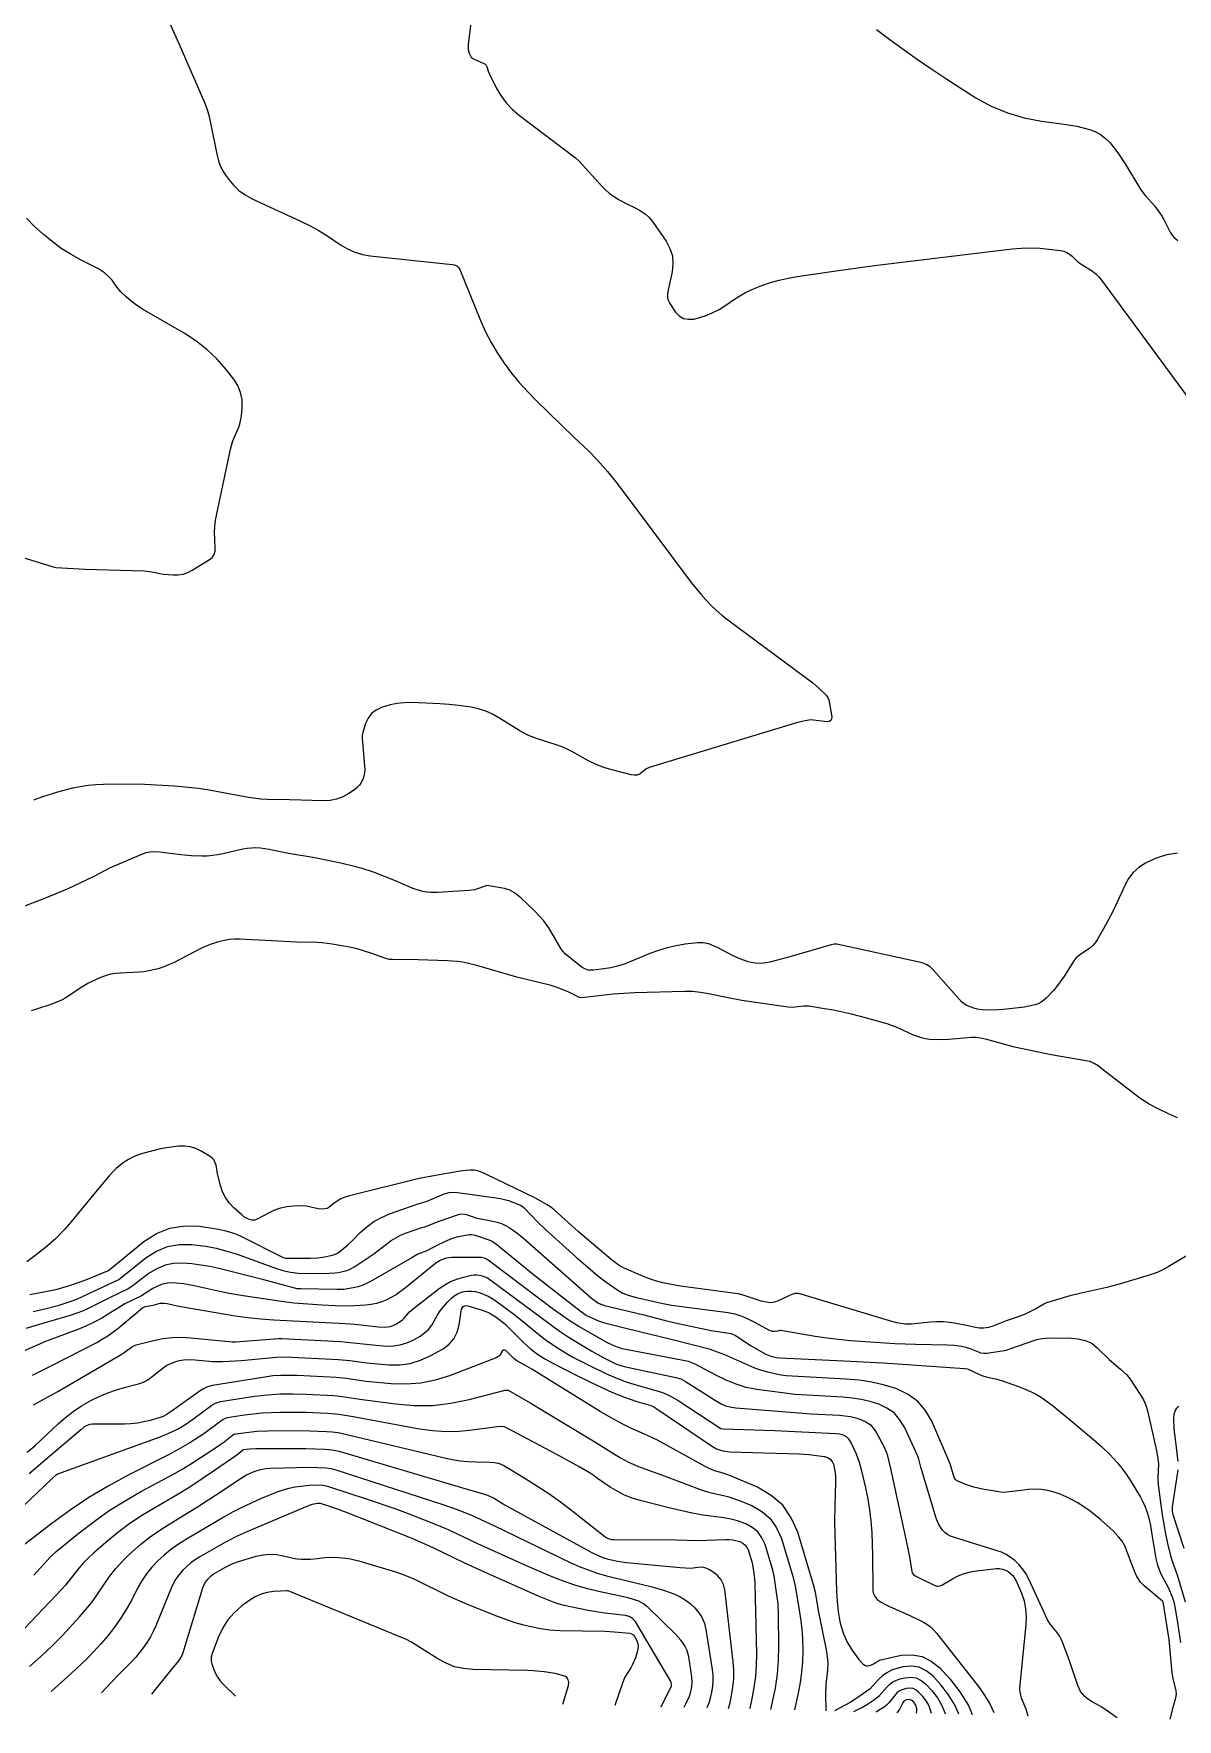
# Model space of a CAD drawing. Header units: centimetres. Extents: x 0 to 1311401, y -389375 to 85618.
# Drawn here: x 698525 to 707056, y -281928 to -269352 of the extents above; entities that cross this region are included whole.
import ezdxf

# ---------------------------------------------------------------- set-up
doc = ezdxf.new("R2010")
doc.units = ezdxf.units.CM
doc.header["$LTSCALE"] = 4
doc.layers.add('CURVAS-INTERMEDIARIAS', color=39, linetype='Continuous')
doc.layers.add('CURVAS-MESTRA', color=34, linetype='Continuous')

msp = doc.modelspace()

# ---------------------------------------------------------------- linework, layer by layer
at = {"layer": 'CURVAS-INTERMEDIARIAS'}
for points, elevation in [([(699503.22, -269192.791), (699606.215, -269424.669), (699798.508, -269864.854), (699818.424, -269915.994), (699832.826, -269968.944), (699843.81, -270019.823), (699892.731, -270261.436), (699902.963, -270300.582), (699916.412, -270338.336), (699934.684, -270374.011), (699956.171, -270408.303), (699977.304, -270437.544), (700014.824, -270481.77), (700056.091, -270521.459), (700102.955, -270554.327), (700153.564, -270582.668), (700515.15, -270749.646), (700582.383, -270782.587), (700648.018, -270818.577), (700711.978, -270857.491), (700813.294, -270926.706), (700865.204, -270957.496), (700919.231, -270982.586), (700976.471, -270999.118), (701035.838, -271009.951), (701647.399, -271073.182), (701664.82, -271077.028), (701680.922, -271084.725), (701687.951, -271090.128), (701694.152, -271096.229), (701703.217, -271111.241), (701858.779, -271491.839), (701896.216, -271575.039), (701937.342, -271656.205), (701984.007, -271734.329), (702034.363, -271810.409), (702089.385, -271883.337), (702146.908, -271954.143), (702208.146, -272021.733), (702271.874, -272087.199), (702554.624, -272362.37), (702662.535, -272464.192), (702728.511, -272531.866), (702806.259, -272617.343), (702878.299, -272707.665), (703143.207, -273062.202), (703430.273, -273446.413), (703501.115, -273532.57), (703537.96, -273574.473), (703576.532, -273614.647), (703616.58, -273653.199), (703658.83, -273689.319), (703702.557, -273723.807), (704336.747, -274195.097), (704384.539, -274236.224), (704437.692, -274288.162), (704449.496, -274304.034), (704456.118, -274322.669), (704479.718, -274449.013), (704477.393, -274464.455), (704471.345, -274476.351), (704459.726, -274482.901), (704444.396, -274485.897), (704323.282, -274470.43), (704279.824, -274477.393), (704215.299, -274492.353), (703115.717, -274826.195), (703090.688, -274837.859), (703049.318, -274874.234), (703027.749, -274882.747), (703004.231, -274885.021), (702980.833, -274881.713), (702837.021, -274843.669), (702777.712, -274825.61), (702719.895, -274803.256), (702663.226, -274777.931), (702538.983, -274708.12), (702503.798, -274689.662), (702467.748, -274673.203), (702430.458, -274659.779), (702275.345, -274610.1), (702211.08, -274584.802), (702150.123, -274552.341), (701995.307, -274454.91), (701946.713, -274427.895), (701896.471, -274405.247), (701843.765, -274389.138), (701789.421, -274377.398), (701692.609, -274364.078), (701623.037, -274356.478), (701553.247, -274351.27), (701342.459, -274342.824), (701288.803, -274343.931), (701235.721, -274348.894), (701183.509, -274359.632), (701118.553, -274378.79), (701079.084, -274399.057), (701045.282, -274424.911), (701019.96, -274459.122), (701000.309, -274498.901), (700978.791, -274564.979), (700973.984, -274588.699), (700974.705, -274612.893), (700980.372, -274661.939), (700993.671, -274816.947), (700994.101, -274842.333), (700992.271, -274867.383), (700987.071, -274891.973), (700979.602, -274916.225), (700968.449, -274938.692), (700954.903, -274959.247), (700937.79, -274976.944), (700918.305, -274992.723), (700874.921, -275021.561), (700830.433, -275045.411), (700784.271, -275063.338), (700735.584, -275072.386), (700685.202, -275075.516), (700431.856, -275067.683), (700267.265, -275065.59), (700220.202, -275062.715), (700126.617, -275050.528), (699991.948, -275026.851), (699832.84, -274995.184), (699752.819, -274982.594), (699575.783, -274965.625), (699350.855, -274953.737), (699210.312, -274949.954), (699046.118, -274952.354), (698987.839, -274955.83), (698929.836, -274961.485), (698872.239, -274970.428), (698814.92, -274981.54), (698701.646, -275010.381), (698590.241, -275045.781), (698522.092, -275069.66)], 77638.323), ([(701799.059, -269175.872), (701766.469, -269429.805), (701765.416, -269447.083), (701765.868, -269464.224), (701768.601, -269481.147), (701772.838, -269497.933), (701780.031, -269512.984), (701789.259, -269526.181), (701801.557, -269536.581), (701815.893, -269545.117), (701882.488, -269573.714), (701892.05, -269579.727), (701899.915, -269587.078), (701905.241, -269596.433), (701914.668, -269630.444), (701923.822, -269652.658), (701975.042, -269754.955), (702009.845, -269813.781), (702049.465, -269868.591), (702096.296, -269917.385), (702147.944, -269962.163), (702567.347, -270277.808), (702590.396, -270299.801), (702762.708, -270488.8), (702791.209, -270517.11), (702821.325, -270543.368), (702853.864, -270566.547), (702888.04, -270587.666), (702945.029, -270618.837), (703016.856, -270652.799), (703044.371, -270668.664), (703088.871, -270698.805), (703110.289, -270717.011), (703129.327, -270737.675), (703146.792, -270759.995), (703243.65, -270900.7), (703271.29, -270954.464), (703289.37, -271010.059), (703293.098, -271068.395), (703287.266, -271128.563), (703259.639, -271252.185), (703253.449, -271290.203), (703252.563, -271312.56), (703256.397, -271334.602), (703269.635, -271365.597), (703312.734, -271428.945), (703341.03, -271456.61), (703372.543, -271475.849), (703408.873, -271482.458), (703448.401, -271480.637), (703477.4, -271473.598), (703533.268, -271456.562), (703587.281, -271435.475), (703638.51, -271408.329), (703687.883, -271377.131), (703719.546, -271354.459), (703776.077, -271317.428), (703834.333, -271283.685), (703895.182, -271254.88), (703957.756, -271229.364), (704022.14, -271208.307), (704087.181, -271189.844), (704153.206, -271175.272), (704219.877, -271163.292), (704511.851, -271120.349), (704796.545, -271081.979), (705823.655, -270957.63), (705892.248, -270951.925), (705960.836, -270949.593), (706029.413, -270952.316), (706097.977, -270958.402), (706184.697, -270969.352), (706208.75, -270974.879), (706231.403, -270983.269), (706251.975, -270995.956), (706271.136, -271011.505), (706307.581, -271046.848), (706331.994, -271066.448), (706396.163, -271105.603), (706422.839, -271123.381), (706447.778, -271143.099), (706470.099, -271165.738), (706490.672, -271190.325), (707442.543, -272482.631)], 77538.659), ([(704811.547, -269319.754), (704922.696, -269401.965), (705108.906, -269536.126), (705218.013, -269612.324), (705328.134, -269686.986), (705552.446, -269830.181), (705668.726, -269891.792), (705788.686, -269943.036), (705914.152, -269978.726), (706043.29, -270004.036), (706212.731, -270026.18), (706307.095, -270042.22), (706399.94, -270065.49), (706443.63, -270082.569), (706484.409, -270104.158), (706520.797, -270132.507), (706554.273, -270165.375), (706613.726, -270241.26), (706666.452, -270321.518), (706783.834, -270515.776), (706816.283, -270558.539), (706887.684, -270639.367), (706926.845, -270690.353), (706943.575, -270715.608), (706958.523, -270741.953), (707006.221, -270838.572), (707017.098, -270854.638), (707030.058, -270869.082), (707044.406, -270882.435), (707060.425, -270893.816)], 77438.995), ([(707057.539, -275464.612), (706977.627, -275479.254), (706929.024, -275492.453), (706881.955, -275510.353), (706819.141, -275540.082), (706770.237, -275572.309), (706727.09, -275609.907), (706692.552, -275655.551), (706663.774, -275706.556), (706607.747, -275832.604), (706575.391, -275899.853), (706504.688, -276031.34), (706458.056, -276112.503), (706442.593, -276135.207), (706425.162, -276155.997), (706404.795, -276173.914), (706382.471, -276189.919), (706325.278, -276226.362), (706298.117, -276249.571), (706283.767, -276268.498), (706214.089, -276379.945), (706163.394, -276452.705), (706135.254, -276486.923), (706081.1, -276546.092), (706061.66, -276563.44), (706040.758, -276578.329), (706017.663, -276589.509), (705993.107, -276598.23), (705915.144, -276614.276), (705758.766, -276632.471), (705721.909, -276635.191), (705647.991, -276637.024), (705604.023, -276635.228), (705574.884, -276631.498), (705546.294, -276624.748), (705518.066, -276615.977), (705483.076, -276601.295), (705465.439, -276590.771), (705449.692, -276577.585), (705234.821, -276335.697), (705212.786, -276315.127), (705187.4, -276298.874), (705159.617, -276286.709), (705130.484, -276278.288), (704516.903, -276145.766), (704495.173, -276145.604), (704473.843, -276149.529), (704166.274, -276238.331), (704016.068, -276278.422), (703970.009, -276286.628), (703923.237, -276287.83), (703876.796, -276282.03), (703854.127, -276276.414), (703792.535, -276254.528), (703738.488, -276230.205), (703621.208, -276167.75), (703601.495, -276158.535), (703560.862, -276142.902), (703518.977, -276133.889), (703476.133, -276134.347), (703383.686, -276145.681), (703316.533, -276156.761), (703250.342, -276171.464), (703185.582, -276191.591), (703121.795, -276215.333), (702978.977, -276275.345), (702930.162, -276293.592), (702880.624, -276309.162), (702829.992, -276320.729), (702778.64, -276329.609), (702701.642, -276339.772), (702675.214, -276340.03), (702662.282, -276337.611), (702637.129, -276328.658), (702613.8, -276315.643), (702518.897, -276242.382), (702489.416, -276216.363), (702471.652, -276197.089), (702456.203, -276176.034), (702367.673, -276023.327), (702348.55, -275995.44), (702327.434, -275969.02), (702305, -275943.583), (702257.468, -275894.852), (702160.568, -275802.554), (702112.236, -275762.706), (702076.91, -275741.992), (702037.732, -275730.064), (701920.242, -275708.911), (701905.783, -275708.125), (701891.582, -275710.935), (701826.768, -275734.477), (701809.495, -275739.162), (701774.004, -275744.252), (701538.097, -275759.869), (701483.767, -275759.736), (701456.821, -275756.705), (701426.493, -275751.458), (701377.417, -275738.026), (701353.651, -275729.025), (701236.783, -275677.451), (701142.861, -275638.881), (701059.767, -275607.368), (700975.083, -275580.407), (700889.207, -275557.32), (700802.535, -275537.44), (700622.835, -275500.166), (700424.237, -275468.026), (700281.224, -275437.396), (700215.656, -275428.589), (700182.772, -275426.975), (700150.027, -275427.464), (700117.479, -275431.112), (700085.068, -275436.872), (699934.665, -275471.22), (699896.175, -275478.614), (699857.48, -275484.207), (699818.504, -275487.103), (699779.321, -275488.207), (699700.801, -275485.431), (699622.572, -275478.168), (699461.931, -275458.592), (699428.169, -275456.462), (699394.393, -275458.25), (699377.685, -275460.86), (699361.22, -275464.407), (699329.286, -275475.262), (699160.405, -275546.717), (699095.095, -275576.299), (698968.193, -275643.143), (698773.895, -275734.785), (698604.443, -275805.274), (698424.504, -275873.551)], 77538.659), ([(707056.502, -277439.646), (706991.392, -277411.617), (706917.491, -277376.32), (706845.754, -277337.368), (706777.264, -277292.965), (706710.948, -277244.91), (706506.472, -277084.197), (706464.749, -277053.018), (706435.793, -277034.251), (706420.491, -277026.834), (706404.355, -277021.461), (706114.441, -276969.405), (705961.839, -276939.386), (705841.696, -276912.513), (705636.326, -276856.623), (705587.459, -276846.016), (705554.293, -276842.364), (705521.023, -276842.016), (705352.69, -276855.793), (705268.353, -276859.493), (705206.825, -276856.409), (705176.578, -276850.945), (705146.586, -276843.5), (705087.986, -276823.139), (704971.199, -276769.097), (704932.143, -276753.218), (704892.356, -276739.261), (704692.822, -276683.932), (704626.298, -276666.963), (704559.468, -276651.437), (704492.172, -276638.045), (704424.571, -276626.086), (704308.174, -276608.288), (704269.543, -276607.832), (704181.801, -276617.399), (704152.179, -276615.85), (703806.381, -276564.834), (703706.591, -276546.454), (703557.634, -276514.918), (703499.125, -276505.095), (703440.259, -276498.854), (703381.072, -276497.693), (703005.637, -276507.546), (702927.038, -276512.001), (702848.601, -276518.707), (702610.454, -276545.13), (702597.547, -276542.36), (702516.251, -276503.417), (702473.58, -276484.722), (702430.221, -276467.997), (702385.837, -276454.236), (702129.115, -276391.587), (701831.386, -276304.307), (701759.338, -276286.794), (701722.984, -276279.766), (701686.465, -276274.075), (701612.75, -276268), (701392.359, -276260.791), (701201.44, -276259.674), (701179.706, -276258.274), (701151.328, -276252.182), (701048.371, -276215.338), (700993.1, -276197.093), (700937.307, -276180.849), (700880.72, -276167.59), (700823.613, -276156.323), (700750.126, -276143.855), (700675.75, -276134.669), (700638.346, -276132.777), (700488.163, -276130.488), (700204.504, -276114.147), (700060.08, -276108.33), (700022.67, -276108.617), (699985.476, -276111.021), (699948.639, -276116.602), (699902.828, -276126.647), (699840.435, -276146.359), (699780.647, -276172.928), (699566.664, -276283.403), (699531.335, -276299.256), (699495.219, -276313.221), (699453.096, -276327.666), (699418.541, -276337.186), (699383.674, -276344.935), (699348.31, -276349.998), (699312.627, -276353.279), (699169.812, -276360.154), (699134.744, -276363.508), (699100.202, -276369.23), (699066.437, -276378.53), (699006.694, -276401.124), (698928.508, -276438.463), (698891.24, -276460.474), (698760.038, -276548.243), (698735.935, -276561.264), (698710.744, -276572.047), (698644.639, -276596.82), (698551.842, -276627.995), (698504.666, -276640.99)], 77438.995), ([(707129.184, -278468.888), (706988.458, -278552.415), (706947.169, -278574.252), (706904.722, -278593.574), (706860.874, -278609.454), (706755.974, -278642.832), (706605.571, -278686.789), (706529.6, -278705.878), (706352.442, -278745.329), (706253.502, -278769.267), (706155.842, -278798.013), (706081.008, -278822.035), (706059.578, -278830.675), (705999.778, -278866.312), (705920.603, -278905.383), (705868.482, -278925.118), (705779.387, -278955.729), (705679.139, -278994.101), (705646.724, -279004.33), (705613.217, -279010.04), (705579.402, -279010.393), (705562.677, -279008.155), (705484.235, -278989.978), (705407.354, -278975.038), (705359.185, -278967.946), (705310.887, -278963.637), (705262.398, -278963.488), (705213.782, -278966.114), (705073.566, -278979.276), (705049.446, -278980.477), (705025.391, -278979.682), (704963.4, -278970.544), (704927.208, -278961.275), (704239.426, -278754.633), (704227.677, -278752.23), (704215.942, -278751.239), (704204.214, -278752.346), (704180.874, -278758.758), (704158.1, -278767.707), (704072.495, -278808.399), (704055.836, -278814.636), (704038.862, -278818.849), (704021.42, -278820.056), (704003.652, -278819.237), (703950.484, -278808.1), (703823.638, -278766.216), (703782.358, -278754.527), (703761.349, -278750.242), (703348.655, -278696.782), (703283.56, -278684.921), (703218.962, -278670.639), (703164.273, -278655.886), (703110.417, -278638.429), (703057.653, -278617.91), (702928.633, -278562.885), (702899.183, -278546.794), (702871.27, -278527.977), (702831.542, -278496.751), (702587.104, -278287.529), (702408.071, -278128.17), (702382.889, -278108.013), (702356.191, -278089.916), (702304.172, -278059.005), (702262.972, -278037.663), (701897.996, -277860.4), (701870.505, -277848.299), (701842.196, -277838.266), (701813.134, -277831.763), (701777.436, -277830.349), (701723.668, -277834.861), (701549.431, -277864.695), (701399.413, -277894.159), (700881.356, -278021.344), (700834.026, -278037.423), (700811.734, -278048.589), (700756.485, -278084.002), (700727.319, -278110.105), (700719.472, -278115.061), (700710.694, -278118.081), (700683.368, -278121), (700646.095, -278119.721), (700560.735, -278098.503), (700516.818, -278096.32), (700462.304, -278098.778), (700413.72, -278104.359), (700366.343, -278114.216), (700320.763, -278130.477), (700276.387, -278151.023), (700191.294, -278197.83), (700172.034, -278204.377), (700151.702, -278203.946), (700131.344, -278198.28), (700112.067, -278189.612), (700093.376, -278178.042), (700076.47, -278164.602), (700016.882, -278111.344), (699983.111, -278075.025), (699954.409, -278035.681), (699933.32, -277991.773), (699917.301, -277944.829), (699896.582, -277857.652), (699885.034, -277794.628), (699879.386, -277775.16), (699870.854, -277757.591), (699858.003, -277742.883), (699842.288, -277730.078), (699774.308, -277688.618), (699734.313, -277669.535), (699693.086, -277656.134), (699650.011, -277651.259), (699605.702, -277652.075), (699515.138, -277663.584), (699470.077, -277671.822), (699335.581, -277707.132), (699299.507, -277719.006), (699264.524, -277733.2), (699231.165, -277750.897), (699198.896, -277770.923), (699168.491, -277793.857), (699139.442, -277818.289), (699112.424, -277844.95), (699086.754, -277873.087), (698985.113, -277994.785), (698789.693, -278234.241), (698756.616, -278271.591), (698686.661, -278342.78), (698612.25, -278409.286), (698533.68, -278470.817), (698473.066, -278515.192)], 77339.331), ([(698520.42, -278886.283), (698618.603, -278863.867), (698715.69, -278837.124), (698811.683, -278806.753), (698851.016, -278790.13), (699159.058, -278647.02), (699364.729, -278483.868), (699441.928, -278436.07), (699522.998, -278401.443), (699609.904, -278386.583), (699700.679, -278384.903), (699807.627, -278398.707), (699886.658, -278413.587), (699964.386, -278434.206), (700041.253, -278458.66), (700328.958, -278562.848), (700383.926, -278579.771), (700439.766, -278592.628), (700497.356, -278599.636), (700584.582, -278602.632), (700728.652, -278599.769), (700769.875, -278597.552), (700797.161, -278594.412), (700840.245, -278585.191), (700861.233, -278578.943), (700881.617, -278571.306), (700919.931, -278550.43), (701062.469, -278454.954), (701095.49, -278431.185), (701191.879, -278356.749), (701225.702, -278335.115), (701261.638, -278317.185), (701298.979, -278301.744), (701412.832, -278261.649), (701450.801, -278250.216), (701541.712, -278214.933), (701694.425, -278162.089), (701712.86, -278157.923), (701741.256, -278159.256), (701759.823, -278163.699), (701823.865, -278186.148), (701949.549, -278210.619), (701981.93, -278218.799), (702013.385, -278229.301), (702043.457, -278243.287), (702072.612, -278259.598), (702127.912, -278297.885), (702180.092, -278340.329), (702686.48, -278785.166), (702723.457, -278814.222), (702742.591, -278824.982), (702762.859, -278833.499), (702783.915, -278839.78), (703065.302, -278907.44), (703228.537, -278950.126), (703311.178, -278969.879), (703579.218, -279026.561), (703727.237, -279050.281), (703759.764, -279065.512), (703876.594, -279141.383), (703985.439, -279203.303), (704022.763, -279219.784), (704062.367, -279229.734), (704089.466, -279232.489), (704568.952, -279253.722), (704862.112, -279268.726), (705469.508, -279310.229), (705491.598, -279313.924), (705584.427, -279358.028), (705606.591, -279366.155), (705629.361, -279372.378), (705699.025, -279387.211), (705744.556, -279400.85), (705879.7, -279447.469), (705939.41, -279471.531), (705997.038, -279499.404), (706051.535, -279532.982), (706122.577, -279585.133), (706245.95, -279685.28), (706431.19, -279840.059), (706493.249, -279894.26), (706552.307, -279951.708), (706608.386, -280012), (706643.232, -280054.132), (706675.065, -280098.585), (706704.88, -280144.581), (706780.946, -280271.432), (706799.686, -280306.221), (706816.191, -280341.914), (706829.364, -280378.968), (706840.312, -280416.929), (706855.825, -280482.854), (706867.651, -280564.182), (706896.603, -280728.821), (706905.645, -280768.102), (706917.295, -280806.435), (706932.854, -280843.352), (706989.709, -280950.642), (707017.654, -281014.83), (707030.339, -281051.895), (707038.917, -281090.117), (707055.975, -281189.874), (707080.951, -281354.478)], 77140.003), ([(707003.173, -281928.159), (707030.218, -281820.174), (707045.593, -281767.606), (707050.465, -281741.446), (707047.959, -281714.956), (707024.739, -281623.486), (707017.515, -281582.595), (706995.32, -281332.916), (706949.728, -281051.55), (706946.938, -281045.856), (706809.176, -280931.649), (706782.632, -280905.149), (706771.493, -280890.119), (706752.546, -280857.441), (706736.578, -280823.063), (706663.513, -280633.483), (706644.259, -280600.272), (706618.56, -280567.604), (706577.771, -280522.257), (706555.885, -280501.046), (706486.552, -280440.515), (706405.04, -280375.748), (706313.33, -280313.84), (706271.065, -280289.656), (706227.775, -280267.725), (706182.92, -280249.163), (706137.039, -280232.865), (706090.069, -280221.312), (706042.713, -280213.66), (705994.773, -280211.859), (705946.446, -280213.96), (705887.991, -280220.14), (705782.708, -280234.251), (705761.725, -280235.312), (705740.744, -280234.224), (705604.084, -280211.78), (705536.984, -280196.397), (705471.96, -280173.776), (705418.383, -280151.79), (705408.821, -280146.385), (705400.865, -280138.814), (705392.409, -280124.564), (705362.438, -280022.949), (705225.739, -279704.344), (705178.341, -279624.594), (705120.722, -279555.899), (705047.754, -279503.808), (704964.564, -279462.771), (704871.721, -279435.316), (704777.862, -279413.085), (704682.495, -279398.694), (704586.11, -279389.538), (704138.497, -279364.634), (704086.316, -279358.138), (704011.93, -279341.815), (703938.919, -279320.901), (703903.359, -279307.655), (703679.79, -279209.11), (703627.004, -279187.999), (703573.153, -279170.026), (703299.421, -279098.287), (702941.746, -279013.02), (702803.105, -278977.379), (702746.105, -278959.605), (702691.185, -278936.165), (702647.336, -278914.465), (702628.491, -278903.292), (702601.596, -278884.287), (702252.925, -278612.538), (701979.24, -278387.941), (701956.037, -278370.622), (701939.595, -278360.541), (701922.147, -278352.616), (701821.249, -278319.66), (701805.278, -278315.261), (701789.147, -278312.991), (701772.897, -278314.165), (701682.428, -278331.965), (701649.558, -278341.249), (701617.571, -278353.219), (701541.222, -278389.063), (701457.681, -278432.406), (701391.174, -278457.601), (701340.164, -278488.771), (701037.667, -278661.12), (701006.531, -278676.825), (700974.603, -278690.336), (700941.46, -278700.553), (700907.526, -278708.575), (700838.361, -278720.56), (700788.351, -278721.459), (700516.955, -278717.407), (700489.522, -278715.472), (700462.579, -278710.12), (700240.269, -278649.865), (699906.483, -278565.746), (699839.303, -278550.906), (699771.724, -278538.718), (699703.547, -278530.484), (699634.972, -278524.893), (699568.299, -278528.541), (699504.294, -278540.902), (699444.267, -278566.352), (699386.906, -278600.523), (699255.743, -278699.002), (699228.746, -278716.708), (699095.459, -278781.197), (698931.664, -278863.859), (698889.882, -278882.381), (698847.09, -278898.416), (698803.611, -278912.794), (698465.852, -279013.27)], 77040.339), ([(706606.373, -281918.345), (706493.294, -281838.521), (706475.722, -281827.533), (706420.963, -281798.122), (706386.818, -281775.133), (706365.322, -281756.913), (706348.786, -281739.386), (706334.366, -281720.497), (706323.1, -281699.565), (706313.94, -281677.279), (706251.78, -281491.761), (706204.612, -281364.237), (706191.742, -281334.759), (706176.889, -281306.475), (706159.03, -281279.978), (706110.72, -281220.857), (706088.507, -281186.765), (706061.858, -281131.31), (705945.859, -280877.105), (705925.602, -280839.776), (705902.293, -280804.813), (705874.4, -280773.381), (705843.446, -280744.303), (705801.861, -280712.927), (705773.617, -280695.791), (705743.523, -280682.145), (705712.205, -280670.848), (705386.334, -280570.546), (705363.282, -280561.079), (705341.789, -280549.265), (705322.671, -280533.917), (705305.124, -280516.213), (705290.221, -280495.876), (705277.074, -280474.597), (705266.584, -280451.883), (705257.848, -280428.226), (705142.489, -280045.881), (705128.072, -279988.348), (705120.688, -279965.934), (705020.06, -279747.527), (704984.915, -279691.263), (704942.772, -279642.767), (704890.133, -279605.934), (704830.504, -279576.88), (704764.306, -279557.326), (704697.392, -279541.481), (704629.398, -279531.213), (704560.688, -279524.654), (704205.893, -279504.408), (703919.286, -279466.381), (703840.795, -279451.651), (703764.279, -279428.803), (703689.956, -279399.133), (703618.057, -279364.023), (703458.241, -279278.793), (703408.587, -279259.163), (703370.592, -279250.321), (702954.806, -279172.392), (702915.819, -279163.6), (702858.862, -279144.993), (702804.839, -279119.275), (702590.833, -278998.203), (702518.47, -278953.146), (702403.466, -278869.423), (701915.246, -278502.474), (701902.052, -278494.068), (701887.713, -278487.801), (701864.831, -278483.068), (701642.722, -278483.072), (701603.169, -278488.212), (701578.775, -278494.349), (701555.945, -278504.919), (701524.202, -278526.046), (701298.273, -278709.983), (701231.161, -278758.427), (701158.808, -278798.648), (701120.689, -278814.239), (701081.771, -278826.692), (701041.644, -278834.443), (701000.72, -278839.046), (700881.693, -278845.258), (700770.505, -278843.431), (700672.931, -278838.737), (700466.11, -278822.754), (700390.771, -278813.288), (700086.226, -278768.786), (699982.419, -278751.579), (699879.445, -278729.915), (699721.919, -278693.199), (699642.779, -278678.795), (699562.612, -278672.157), (699523.318, -278674.518), (699485.304, -278681.473), (699449.232, -278695.314), (699414.441, -278713.739), (699328.168, -278769.783), (699205.372, -278828.832), (699034.007, -278934.095), (698975.26, -278965.892), (698914.589, -278993.838), (698852.639, -279019.216), (698611.542, -279110.232), (698425.975, -279190.818)], 76940.675), ([(698516.499, -279359.785), (698655.54, -279292.021), (698995.065, -279116.294), (699036.463, -279092.938), (699076.751, -279067.906), (699115.362, -279040.376), (699152.874, -279011.173), (699336.346, -278858.688), (699345.314, -278852.712), (699355.336, -278848.766), (699414.745, -278837.969), (699466.938, -278823.113), (699498.653, -278822.605), (699519.692, -278825.681), (699594.142, -278843.799), (699637.033, -278851.975), (700027.651, -278917.411), (700123.224, -278931.07), (700219.344, -278940.127), (700315.745, -278946.672), (700849.089, -278974.761), (700921.168, -278980.472), (701098.086, -278999.173), (701142.278, -279001.406), (701163.965, -279000.263), (701185.095, -278996.868), (701205.391, -278990.086), (701225.14, -278981.055), (701259.059, -278960.604), (701274.852, -278948.46), (701289.023, -278934.456), (701328.538, -278888.698), (701358.767, -278861.94), (701548.914, -278714.853), (701591.124, -278686.437), (701635.204, -278662.005), (701682.102, -278643.546), (701730.873, -278629.05), (701790.742, -278615.49), (701810.961, -278612.637), (701831.07, -278611.973), (701851.018, -278614.593), (701870.864, -278619.414), (701908.838, -278635.498), (701926.604, -278645.874), (702443.691, -279030.316), (702519.302, -279079.186), (702687.178, -279181.248), (702778.75, -279232.377), (702873.438, -279277.504), (702929.51, -279295.856), (703315.54, -279377.351), (703352.693, -279388.662), (703387.11, -279406.613), (703521.432, -279493.57), (703610.993, -279548.675), (703658.179, -279576.069), (703686.34, -279588.384), (703730.951, -279600.526), (703761.528, -279604.532), (704323.931, -279648.305), (704535.278, -279659.925), (704576.306, -279663.814), (704616.913, -279669.925), (704656.877, -279679.354), (704696.412, -279690.993), (704732.346, -279708.14), (704764.406, -279729.801), (704790.648, -279758.212), (704813.023, -279791.148), (704866.263, -279893.595), (704884.01, -279932.882), (704891.109, -279953.216), (704902.717, -279994.846), (704917.572, -280058.075), (705034.073, -280596.497), (705057.486, -280715.731), (705075.706, -280824.561), (705078.793, -280835.064), (705087.966, -280848.666), (705101.131, -280858.436), (705246.216, -280931.073), (705261.316, -280935.747), (705269.134, -280936.056), (705285.035, -280933.368), (705300.172, -280927.579), (705378.13, -280881.208), (705421.61, -280858.814), (705466.43, -280840.417), (705513.265, -280828.006), (705561.452, -280819.586), (705706.438, -280803.97), (705729.737, -280803.925), (705752.289, -280806.935), (705773.739, -280814.535), (705794.463, -280825.194), (705812.902, -280839.768), (705829.286, -280856.091), (705842.584, -280875.017), (705853.81, -280895.667), (705893.6, -280987.36), (705913.35, -281043.953), (705924.558, -281102.839), (705927.04, -281132.861), (705928.252, -281162.902), (705925.56, -281223.022), (705880.041, -281693.027), (705879.958, -281708.183), (705883.004, -281738.391), (705890.293, -281767.791), (705925.468, -281849.793), (705941.73, -281901.906)], 76841.011), ([(698474.707, -279934.452), (698532.691, -279888.618), (698706.191, -279724.004), (698761.356, -279675.603), (698818.906, -279630.53), (698880.037, -279590.437), (698950.815, -279549.854), (699013.386, -279519.797), (699077.102, -279492.758), (699142.55, -279470.225), (699209.156, -279450.693), (699305.857, -279425.986), (699342.772, -279413.183), (699377.047, -279394.42), (699409.177, -279371.581), (699490.105, -279305.073), (699517.535, -279287.052), (699546.906, -279272.399), (699577.572, -279260.013), (699609.489, -279251.384), (699641.745, -279245.372), (699674.474, -279243.269), (699730.29, -279245.5), (699858.414, -279257.641), (699884.044, -279259.131), (699935.421, -279258.79), (700071.87, -279251.093), (700335.789, -279225.995), (700398.661, -279223.661), (700797.918, -279243.748), (700883.052, -279252.307), (701010.343, -279269.452), (701174.61, -279284.163), (701255.207, -279283.371), (701333.801, -279273.4), (701409.382, -279249.668), (701482.96, -279216.758), (701578.849, -279163.027), (701623.552, -279128.687), (701659.909, -279088.669), (701683.731, -279040.134), (701699.206, -278985.922), (701713.171, -278882.054), (701716.8, -278867.947), (701723.644, -278855.093), (701729.502, -278847.794), (701737.713, -278842.793), (701747.734, -278841.158), (701763.035, -278843.204), (701870.344, -278876.077), (701896.999, -278885.622), (701922.9, -278896.73), (701971.66, -278925.205), (702016.875, -278959.593), (702038.183, -278978.335), (702181.328, -279119.917), (702230.258, -279164.376), (702283.086, -279204.133), (702338.934, -279239.724), (702396.901, -279271.744), (702560.652, -279355.258), (702683.185, -279415.835), (702841.454, -279491.059), (702924.597, -279523.351), (703024.394, -279556.722), (703127.405, -279586.744), (703151.819, -279596.848), (703174.452, -279610.555), (703588.434, -279892.452), (703617.646, -279909.117), (703649.094, -279921.027), (703665.485, -279925.129), (703682.01, -279928.394), (703715.601, -279931.557), (704234.848, -279947.566), (704306.425, -279951.827), (704425.262, -279967.168), (704447.219, -279973.727), (704466.409, -279986.271), (704481.195, -280003.778), (704490.318, -280024.791), (704502.138, -280075.916), (704505.235, -280109.629), (704505.609, -280160.616), (704500.295, -280329.7), (704499.882, -280453.756), (704514.652, -280975.091), (704518.734, -281050.114), (704526.55, -281124.844), (704539.752, -281198.612), (704549.152, -281234.858), (704566.335, -281289.983), (704592.185, -281351.96), (704626.935, -281409.428), (704681.167, -281481.095), (704709.933, -281514.279), (704727.044, -281526.44), (704737.047, -281528.966), (704747.784, -281529.713), (704769.466, -281525.032), (704789.052, -281514.632), (704813.564, -281498.251), (704828.782, -281490.319), (704844.874, -281484.352), (704997.22, -281450.839), (705077.552, -281447.149), (705152.973, -281458.748), (705221.026, -281493.28), (705284.16, -281543.088), (705358.901, -281625.091), (705434.318, -281722.644), (705498.162, -281826.117), (705525.259, -281891.605)], 76641.682), ([(704435.686, -281864.657), (704433.189, -281740.844), (704437.487, -281667.855), (704450.147, -281558.759), (704450.52, -281509.167), (704448.965, -281484.383), (704446.623, -281459.698), (704438.747, -281410.7), (704382.188, -281129.559), (704357.891, -280981.965), (704343.002, -280924.081), (704225.459, -280532.819), (704176.558, -280425.428), (704112.724, -280331.342), (704026.498, -280257.252), (703925.338, -280196.467), (703723.249, -280110.464), (703668.36, -280092.015), (703612.635, -280076.28), (703585.422, -280066.795), (703559.058, -280055.176), (703533.239, -280042.147), (703177.7, -279845.607), (703082.404, -279799.608), (702984.569, -279758.187), (702915.938, -279724.208), (702832.612, -279680.176), (702751.393, -279632.369), (702240.682, -279315.964), (702189.233, -279285.584), (702129.717, -279253.338), (702107.06, -279236.303), (702046.188, -279176.99), (702037.911, -279173.018), (702028.92, -279174.895), (702020.6, -279181.527), (702002.006, -279211.305), (701994.472, -279219.663), (701975.031, -279231.478), (701625.671, -279364.696), (701519.461, -279396.99), (701411.875, -279419.342), (701302.252, -279426.764), (701191.265, -279424.234), (701004.668, -279406.635), (700855.669, -279386.078), (700780.948, -279378.267), (700490.735, -279363.989), (700429.837, -279362.269), (700368.907, -279362.812), (700308.166, -279366.553), (700247.829, -279374.422), (699859.53, -279438.554), (699830.951, -279445.457), (699817.179, -279450.555), (699790.567, -279463.326), (699765.223, -279478.509), (699540.416, -279639.141), (699513.751, -279656.208), (699495.043, -279665.969), (699475.527, -279673.848), (699392.52, -279698.165), (699345.59, -279709.605), (699298.277, -279718.4), (699250.395, -279723.198), (699202.132, -279725.341), (698961.916, -279725.76), (698942.338, -279727.941), (698914.835, -279738.956), (698898.06, -279749.662), (698875.51, -279768.047), (698678.287, -279938.739), (698490.781, -280097.097)], 76542.018), ([(698283.06, -280493.695), (698659.213, -280133.152), (698692.397, -280103.18), (698703.836, -280096.617), (699467.342, -279821.492), (699533.815, -279794.507), (699597.958, -279762.358), (699659.554, -279725.502), (699718.391, -279684.387), (699854.452, -279583.367), (699885.186, -279567.537), (699918.291, -279558.297), (700172.538, -279518.398), (700268.187, -279506.572), (700364.412, -279501.013), (700460.897, -279500.297), (700557.35, -279502.939), (700763.902, -279512.812), (700828.371, -279519.612), (700956.713, -279539.242), (701224.645, -279575.603), (701363.064, -279586.108), (701500.852, -279585.925), (701637.671, -279569.703), (701773.849, -279542.791), (702040.884, -279473.543), (702063.031, -279472.545), (702227.228, -279566.651), (702335.882, -279630.979), (702710.932, -279858.953), (702856.753, -279951.256), (702906.723, -279979.711), (702962.433, -280008.75), (703035.614, -280041.199), (703248.612, -280118.565), (703512.374, -280219.426), (703551.324, -280231.656), (703590.927, -280241.556), (703670.971, -280258.305), (703710.485, -280268.411), (703787.579, -280295.319), (703880.922, -280333.619), (703955.745, -280377.205), (704019.502, -280430.828), (704066.666, -280499.498), (704102.785, -280578.198), (704190.454, -280869.899), (704205.686, -280934.658), (704219.052, -281022.574), (704237.808, -281129.486), (704247.536, -281194.029), (704255.067, -281258.773), (704259.3, -281323.821), (704261.497, -281417.722), (704259.319, -281497.173), (704253.672, -281576.257), (704242.803, -281654.802), (704228.467, -281732.971), (704200.672, -281858.844)], 76442.354), ([(704022.957, -281854.449), (704036.747, -281798.748), (704058.039, -281695.919), (704074.014, -281592.473), (704081.999, -281488.108), (704084.666, -281383.126), (704081.605, -281149.041), (704077.434, -281065.883), (704067.115, -280983.252), (704047.791, -280857.952), (704037.953, -280815.848), (703980.315, -280624.233), (703956.931, -280573.82), (703926.354, -280530.085), (703884.972, -280496.395), (703836.396, -280469.393), (703775.497, -280448.477), (703724.74, -280434.541), (703672.988, -280424.902), (703515.303, -280405.447), (703413.796, -280386.05), (703262.713, -280350.22), (703049.178, -280296.126), (702990.11, -280277.747), (702932.819, -280255.459), (702878.166, -280227.284), (702825.288, -280195.201), (702731.394, -280131.076), (702687.51, -280098.201), (702599.835, -280047.538), (702422.179, -279950.085), (702052.538, -279753.738), (702034.092, -279746.662), (702014.481, -279744.246), (701984.282, -279745.874), (701796.767, -279772.203), (701698.119, -279781.276), (701599.614, -279783.93), (701501.322, -279776.975), (701403.171, -279763.611), (700908.73, -279671.509), (700801.092, -279652.987), (700719.667, -279645.529), (700557.845, -279639.417), (700491.967, -279638.054), (700360.158, -279638.398), (700228.679, -279644.975), (700097.922, -279660.148), (699969.03, -279679.771), (699953.27, -279684.654), (699931.096, -279696.004), (699793.184, -279799.419), (699690.217, -279864.309), (699584.702, -279925.109), (699531.096, -279953.985), (699229.118, -280107.772), (699080.759, -280188.237), (698935.736, -280274.011), (698795.724, -280367.723), (698659.05, -280466.735), (698391.075, -280673.149)], 76342.69), ([(707061.745, -280003.709), (707043.837, -279838.535), (707033.404, -279763.16), (707029.053, -279683.284), (707032.286, -279648.986), (707045.244, -279617.073), (707055.516, -279603.271), (707067.303, -279591.309)], 77339.331), ([(703707.307, -281846.642), (703719.414, -281803.613), (703730.76, -281749.865), (703740.74, -281687.706), (703746.67, -281625.367), (703746.53, -281562.747), (703742.321, -281499.934), (703679.804, -280961.318), (703669.688, -280922.528), (703653.683, -280887.474), (703628.831, -280858.013), (703598.099, -280832.29), (703565.743, -280812.125), (703545.434, -280802.404), (703524.505, -280795.822), (703502.65, -280793.924), (703480.164, -280795.163), (703427.215, -280803.525), (703347.018, -280797.814), (702946.903, -280760.867), (702879.146, -280751.453), (702812.556, -280735.83), (702779.986, -280725.386), (702748.002, -280713.519), (702686.364, -280684.094), (702027.582, -280322.849), (701956.001, -280279.325), (701913.435, -280258.085), (701883.688, -280247.442), (701785.492, -280221.421), (700813.32, -279933.146), (700763.487, -279921.945), (700729.805, -279917.082), (700695.859, -279914.634), (700553.732, -279910.265), (700180.796, -279909.988), (700135.708, -279912.171), (700090.814, -279917.47), (700084.212, -279921.004), (700038.91, -279956.39), (699873.462, -280072.586), (699782.032, -280134.823), (699689.448, -280195.246), (699595.13, -280252.926), (699432.028, -280347.036), (699335.105, -280405.816), (699240.818, -280468.326), (699150.494, -280536.432), (699062.814, -280608.27), (698971.896, -280687.497), (698932.92, -280723.696), (698895.577, -280761.423), (698860.7, -280801.44), (698761.118, -280926.367), (698690.025, -281005.748), (698453.88, -281254.436)], 76143.362), ([(698492.399, -281533.927), (698577.257, -281459.531), (698659.941, -281382.909), (698739.376, -281302.919), (698866.996, -281164.858), (698915.935, -281107.695), (698962.829, -281048.979), (699006.648, -280987.931), (699090.941, -280863.475), (699136.45, -280804.087), (699186.455, -280748.449), (699239.468, -280695.292), (699324.589, -280620.296), (699393.261, -280565.764), (699465.366, -280515.86), (699539.76, -280469.033), (699747.739, -280343.432), (699923.178, -280228.736), (700059.491, -280136.337), (700112.714, -280104.542), (700169.222, -280079.051), (700198.614, -280069.449), (700228.422, -280061.87), (700258.834, -280057.332), (700289.661, -280054.827), (700584.575, -280046.834), (700707.67, -280050.921), (700742.875, -280056.755), (700777.342, -280066.039), (701576.396, -280325.198), (701684.425, -280363.11), (701790.803, -280405.47), (701962.497, -280485.322), (702527.337, -280757.785), (702593.389, -280787.346), (702660.443, -280814.122), (702729.022, -280836.751), (702798.599, -280856.615), (703137.757, -280939.577), (703223.931, -280963.794), (703307.935, -280994.714), (703347.859, -281014.128), (703385.811, -281036.482), (703420.801, -281063.235), (703457.771, -281096.941), (703487.09, -281133.004), (703511.316, -281171.614), (703527.908, -281214.083), (703539.415, -281259.11), (703585.848, -281556.228), (703590.118, -281598.57), (703591.313, -281640.831), (703587.916, -281682.983), (703581.455, -281725.046), (703573.814, -281761.367), (703560.801, -281808.007), (703551.924, -281830.499), (703546.348, -281842.661)], 76043.698), ([(707108.049, -280653.369), (707026.475, -280403.576), (707020.452, -280375.88), (707019.246, -280358.975), (707020.602, -280342.087), (707055.876, -280115.984), (707061.862, -280067.935)], 77339.331), ([(703378.222, -281838.503), (703389.612, -281813.159), (703416.844, -281755.493), (703425.19, -281731.596), (703432.206, -281700.247), (703437.294, -281656.127), (703434.433, -281611.805), (703411.28, -281462.852), (703405.032, -281435.55), (703396.384, -281409.223), (703384.15, -281384.373), (703369.508, -281360.486), (703352.41, -281337.879), (703315.508, -281294.973), (703106.762, -281091.147), (703075.038, -281065.809), (703057.464, -281055.762), (703039.039, -281047.038), (703000.325, -281033.31), (702960.58, -281022.97), (702750.578, -280977.839), (702655.824, -280954.581), (702562.208, -280927.744), (702470.309, -280895.507), (702379.546, -280859.699), (702199.937, -280782.257), (701839.026, -280618.211), (701623.107, -280516.163), (701535.068, -280479.157), (701321.893, -280395.565), (701220.53, -280357.881), (701015.954, -280287.654), (700725.405, -280193.046), (700699.04, -280186.372), (700678.81, -280183.852), (700632.857, -280182.49), (700580.194, -280184.803), (700521.023, -280190.253), (700474.407, -280196.643), (700428.451, -280205.719), (700383.473, -280218.827), (700339.155, -280234.621), (700216.747, -280284.487), (700146.234, -280315.075), (700076.76, -280347.719), (700008.811, -280383.462), (699941.892, -280421.26), (699651.223, -280592.561), (699597.51, -280626.738), (699545.722, -280663.439), (699496.844, -280703.92), (699449.889, -280746.936), (699406.852, -280793.656), (699366.999, -280842.727), (699331.916, -280895.324), (699300.022, -280950.253), (699253.119, -281040.619), (699214.341, -281109.824), (699172.76, -281177.193), (699127.001, -281241.775), (699078.432, -281304.509), (699026.027, -281365.46), (698973.255, -281423.567), (698918.187, -281479.507), (698803.767, -281587.311), (698655.881, -281721.705)], 75944.034), ([(703206.737, -281834.261), (703282.264, -281679.425), (703283.951, -281671.385), (703280.742, -281651.394), (703275.909, -281641.948), (703194.59, -281506.17), (703027.626, -281220.113), (703011.14, -281196.718), (702990.875, -281176.495), (702967.039, -281161.785), (702939.96, -281154.585), (702784.25, -281135.91), (702662.065, -281116.363), (702483.212, -281079.275), (702444.87, -281068.91), (702407.13, -281056.548), (702295.845, -281013.16), (701883.13, -280827.901), (701739.944, -280762.212), (701509.503, -280650.773), (701455.875, -280626.102), (701347.082, -280580.194), (700857.456, -280385.037), (700764.38, -280350.556), (700663.462, -280318.093), (700641.666, -280318.182), (700601.829, -280324.912), (700580.731, -280332.194), (700130.789, -280522.219), (700041.978, -280562.379), (699955.292, -280606.945), (699764.692, -280715), (699730.517, -280736.944), (699697.765, -280760.682), (699667.151, -280787.115), (699637.948, -280815.339), (699611.77, -280846.179), (699588.087, -280878.645), (699568.144, -280913.535), (699550.708, -280950.044), (699435.815, -281229.752), (699416.538, -281272.062), (699395.23, -281313.237), (699370.889, -281352.677), (699342.255, -281394.009), (699286.051, -281463.512), (699255.841, -281496.425), (699161.25, -281591.747), (699099.486, -281656.615), (699030.41, -281730.968)], 75844.37), ([(702472.845, -281816.11), (702513.413, -281676.25), (702516.205, -281654.661), (702512.338, -281633.231), (702507.441, -281623.803), (702501.216, -281615.751), (702492.984, -281609.781), (702483.404, -281605.184), (702460.642, -281598.102), (702415.877, -281586.408), (702333.547, -281574.628), (702250.624, -281566.995), (702209.056, -281564.821), (701800.567, -281557.025), (701731.39, -281549.975), (701664.417, -281535.659), (701600.745, -281510.44), (701539.265, -281477.963), (701341.999, -281353.669), (701301.881, -281331.411), (701281.103, -281321.706), (700423.816, -280970.509), (700413.098, -280968.509), (700313.031, -280974.736), (700265.825, -280982.021), (700220.44, -280994.314), (700177.792, -281014.125), (700136.976, -281038.938), (700077.716, -281082.347), (700022.061, -281131.205), (699973.154, -281185.181), (699934.362, -281246.833), (699902.327, -281313.604), (699856.129, -281436.644), (699848.784, -281465.439), (699848.2, -281494.996), (699852.75, -281514.15), (699867.738, -281557.124), (699880.501, -281586.795), (699895.781, -281614.853), (699914.828, -281640.516), (699936.384, -281664.554), (700030.507, -281755.703)], 75645.041), ([(705425.445, -281889.137), (705399.337, -281825.124), (705350.319, -281745.197), (705292.222, -281669.876), (705231.401, -281603.154), (705182.931, -281565.428), (705130.823, -281539.821), (705073.229, -281532.397), (705011.985, -281537.108), (704962.729, -281549.507), (704924.613, -281562.889), (704888.94, -281580.331), (704856.958, -281603.846), (704827.438, -281631.433), (704765.552, -281700.526), (704666.333, -281771.469), (704614.775, -281803.409), (704497.94, -281866.197)], 76542.018), ([(704643.979, -281869.809), (704698.51, -281842.043), (704745.457, -281815.859), (704790.188, -281786.034), (704833.081, -281753.649), (704891.595, -281685.799), (704912.379, -281665.892), (704934.981, -281648.935), (704960.304, -281636.392), (704987.443, -281626.8), (705022.966, -281617.855), (705066.835, -281614.484), (705108.095, -281619.804), (705145.43, -281638.142), (705180.147, -281665.169), (705225.042, -281714.406), (705265.948, -281767.63), (705300.298, -281824.132), (705324.803, -281885.546), (705325.111, -281886.655)], 76442.354), ([(705221.64, -281884.096), (705215.326, -281859.366), (705201.532, -281823.15), (705181.671, -281789.878), (705157.771, -281758.555), (705129, -281727.042), (705107.996, -281710.717), (705085.424, -281699.636), (705060.477, -281696.427), (705033.951, -281698.47), (704996.011, -281709.746), (704980.88, -281717.371), (704967.447, -281727.71), (704955.17, -281739.855), (704904.712, -281805.848), (704887.36, -281822.042), (704868.312, -281836.716), (704828.123, -281862.749), (704808.532, -281873.879)], 76342.69)]:
    msp.add_lwpolyline(points, dxfattribs=dict(at, elevation=elevation))
at = {"layer": 'CURVAS-MESTRA'}
for points, elevation in [([(698372.366, -273237.332), (698669.26, -273330.447), (698688.618, -273333.191), (698908.924, -273345.746), (699347.326, -273358.843), (699405.536, -273366.554), (699489.419, -273382.929), (699565.456, -273389.929), (699602.701, -273389.055), (699638.87, -273383.745), (699673.419, -273371.792), (699706.88, -273355.412), (699841.255, -273273.013), (699859.152, -273257.437), (699870.986, -273236.879), (699877.136, -273213.296), (699878.245, -273201.197), (699874.943, -273119.811), (699874.432, -273073.025), (699876.339, -273026.432), (699881.871, -272980.124), (699889.81, -272934.016), (699986.906, -272477.45), (699990.559, -272460.247), (699999.622, -272424.462), (700010.462, -272389.309), (700023.969, -272355.085), (700053.753, -272287.766), (700065.491, -272253.296), (700073.074, -272217.674), (700077.897, -272181.298), (700081.016, -272138.183), (700078.673, -272081.673), (700068.496, -272027.578), (700046.566, -271977.079), (700016.814, -271928.987), (699959.561, -271856.396), (699890.653, -271778.582), (699816.626, -271706.654), (699734.944, -271643.568), (699648.15, -271586.38), (699337.047, -271405.902), (699273.471, -271364.19), (699214.86, -271315.744), (699175.792, -271278.468), (699147.557, -271244.5), (699108.932, -271190.451), (699078.229, -271158.592), (699051.995, -271136.284), (699031.034, -271120.656), (699008.867, -271106.782), (698878.602, -271040.328), (698803.255, -270998.864), (698730.366, -270953.75), (698661.164, -270903.156), (698593.969, -270848.502), (698531.145, -270789.721), (698470.924, -270728.531)], 77737.987), ([(698496.05, -278757.801), (698611.391, -278737.308), (698699.07, -278718.424), (698785.381, -278694.049), (698828.013, -278679.981), (698912.418, -278649.466), (699083.572, -278580.295), (699345.388, -278364.484), (699440.882, -278304.66), (699541.282, -278262.667), (699649.035, -278247.42), (699761.694, -278250.006), (699902.507, -278271.807), (699948.381, -278281.06), (699993.418, -278292.986), (700037.194, -278308.937), (700080.122, -278327.558), (700384.603, -278481.445), (700403.965, -278488.011), (700590.324, -278487.86), (700645.264, -278484.741), (700681.665, -278480.315), (700754.748, -278465.121), (700780.887, -278456.5), (700796.875, -278447.909), (700866.689, -278391.369), (700902.375, -278357.015), (700960.81, -278296.944), (701009.863, -278253.099), (701062.155, -278214.332), (701119.312, -278183.184), (701179.719, -278157.105), (701392.358, -278082.441), (701459.753, -278061.433), (701587.897, -278008.44), (701624.345, -277998.388), (701644.292, -277995.251), (701684.775, -277997.367), (701779.403, -278009.068), (701975.627, -278036.502), (702006.786, -278042.075), (702037.589, -278049.031), (702067.829, -278058.102), (702156.512, -278092.33), (702167.582, -278099.229), (702182.618, -278111.766), (702286.115, -278219.491), (702342.886, -278272.909), (702572.686, -278479.843), (702659.085, -278555.08), (702733.896, -278618.325), (702791.757, -278664.14), (702882.621, -278726.621), (702914.908, -278745.131), (702931.868, -278752.733), (702967.013, -278765.315), (703021.131, -278779.983), (703207.029, -278822.223), (703282.951, -278837.198), (703359.385, -278849.075), (703705.844, -278894.042), (703754.705, -278902.6), (703806.257, -278921.446), (703856.745, -278943.146), (703905.862, -278967.825), (704011.473, -279024.871), (704032.514, -279032.274), (704054.802, -279032.813), (704077.727, -279029.578), (704092.412, -279025.52), (704098.797, -279025.523), (704354.955, -279070.646), (704442.128, -279083.148), (704617.417, -279100.737), (704949.285, -279123.296), (705102.098, -279129.071), (705338.923, -279133.346), (705392.502, -279136.117), (705445.569, -279144.013), (705479.722, -279151.486), (705515.13, -279163.195), (705577.793, -279189.707), (705589.105, -279193.266), (705612.1, -279197.28), (705635.429, -279196.299), (705749.604, -279179.046), (705778.91, -279173.31), (705821.761, -279160.194), (705984.757, -279100.899), (706009.283, -279093.55), (706047, -279086.337), (706072.475, -279083.837), (706116.424, -279082.66), (706263.477, -279084.118), (706317.059, -279088.683), (706369.387, -279101.024), (706394.178, -279110.893), (706417.622, -279122.956), (706439.045, -279138.335), (706459.12, -279155.907), (706548.756, -279244.735), (706632.501, -279315.357), (706678.595, -279359.039), (706705.231, -279391.627), (706784.461, -279511.553), (706803.51, -279545.051), (706819.347, -279580.245), (706826.012, -279598.321), (706836.402, -279635.459), (706898.426, -279912.309), (706908.783, -279967.461), (706915.789, -280023.088), (706910.722, -280124.88), (706912.974, -280177.765), (706943.022, -280403.69), (706967.01, -280545.439), (706981.874, -280615.754), (707004.819, -280709.099), (707020.256, -280756.939), (707055.112, -280851.42), (707115.055, -281051.245)], 77239.667), ([(698522.239, -279582.882), (698705.54, -279482.023), (699177.31, -279206.133), (699200.69, -279191.6), (699263.961, -279145.02), (699287.914, -279133.258), (699417.454, -279101.127), (699486.964, -279087.878), (699556.809, -279079.404), (699627.156, -279078.086), (699697.837, -279081.543), (700005.641, -279111.535), (700030.783, -279111), (700350.164, -279086.486), (700375.719, -279085.855), (700814.829, -279109.279), (700910.549, -279118.191), (701053.797, -279135.254), (701158.265, -279143.613), (701209.545, -279142.371), (701259.52, -279135.457), (701307.552, -279120.024), (701354.302, -279098.913), (701407.014, -279069.284), (701440.695, -279045.891), (701470.7, -279019.082), (701495.176, -278987.147), (701535.599, -278914.962), (701557.656, -278879.824), (701583.317, -278847.236), (701611.389, -278816.35), (701641.445, -278786.632), (701662.537, -278769.234), (701685.114, -278754.654), (701709.912, -278744.295), (701736.195, -278736.765), (701763.534, -278733.666), (701790.698, -278733.321), (701817.61, -278737.086), (701854.508, -278746.931), (701885.467, -278758.69), (701915.486, -278772.302), (701944.082, -278788.681), (701971.73, -278806.902), (702105.761, -278905.531), (702153.478, -278942.398), (702293.049, -279057.455), (702340.615, -279094.375), (702439.799, -279162.73), (702546.234, -279226.121), (702654.929, -279281.942), (702797.277, -279349.534), (702866.774, -279380.197), (702937.853, -279406.967), (703010.061, -279430.742), (703208.595, -279488.583), (703229.226, -279495.9), (703269.295, -279513.598), (703325.741, -279545.124), (703650.496, -279757.322), (703671.235, -279761.913), (704053.614, -279773.399), (704509.911, -279795.021), (704536.447, -279798.301), (704562.311, -279805.105), (704585.034, -279817.288), (704594.269, -279826.109), (704602.453, -279836.286), (704621.992, -279867.573), (704641.67, -279905.129), (704659.487, -279946.831), (704682.348, -280009.299), (704700.113, -280073.401), (704729.805, -280200.18), (704746.878, -280283.278), (704760.884, -280366.803), (704770.281, -280450.966), (704776.62, -280535.558), (704783.097, -280705.441), (704785.317, -280962.58), (704788.128, -280985.274), (704796.272, -281006.643), (704809.278, -281025.454), (704817.427, -281033.405), (704847.459, -281054.083), (704885.42, -281073.094), (704903.091, -281084.202), (705065.458, -281155.126), (705127.507, -281185.184), (705158.092, -281201.11), (705187.079, -281219.102), (705214.261, -281239.244), (705238.739, -281262.606), (705261.404, -281288.106), (705579.451, -281694.66), (705620.466, -281752.829), (705657.377, -281813.25), (705688.126, -281877.013)], 76741.346), ([(698524.345, -280852.23), (698647.515, -280717.898), (698692.699, -280677.443), (698863.319, -280537.969), (698974.445, -280452.39), (699088.588, -280371.322), (699207.25, -280297.017), (699328.918, -280227.23), (699562.133, -280101.08), (699636.419, -280058.349), (699709.56, -280013.703), (699903.36, -279888.047), (699945.772, -279857.165), (700007.598, -279808.423), (700021.161, -279801.441), (700030.827, -279798.494), (700148.433, -279782.635), (700189.464, -279778.771), (700271.844, -279775.297), (700522.85, -279774.185), (700707.782, -279779.892), (700751.965, -279783.107), (700795.821, -279789.352), (700861.037, -279802.482), (701589.134, -279977.306), (701647.521, -279989.326), (701706.241, -279998.773), (701765.444, -280004.346), (701824.982, -280007.336), (701929.006, -280009.431), (701959.898, -280011.843), (701990.35, -280016.747), (702004.988, -280020.951), (702032.609, -280034.049), (702188.75, -280128.481), (702278.976, -280185.361), (702367.697, -280244.406), (702454.176, -280306.705), (702539.15, -280371.169), (702785.416, -280565.273), (702800.495, -280575), (702817.12, -280581.73), (702834.738, -280585.663), (702852.734, -280587.051), (703319.343, -280589.932), (703476.637, -280594.164), (703686.857, -280587.413), (703713.525, -280587.89), (703739.913, -280590.27), (703791.574, -280602.71), (703814.015, -280614.274), (703833.123, -280629.073), (703847.213, -280648.703), (703857.962, -280671.556), (703884.894, -280761.42), (703890.587, -280787.718), (703902.473, -280876.517), (703904.491, -280914.48), (703915.759, -281441.887), (703914.482, -281525.731), (703909.163, -281609.183), (703897.775, -281692.021), (703882.339, -281774.446), (703866.147, -281846.312), (703865.016, -281850.543)], 76243.026), ([(699405.943, -281740.256), (699546.559, -281563.387), (699607.506, -281493.178), (699630.092, -281456.273), (699640.245, -281429.942), (699786.642, -280946.959), (699801.087, -280913.09), (699822.5, -280883.144), (699849.335, -280857.472), (699864.228, -280846.419), (699949.698, -280796.581), (700010.537, -280766.518), (700053.117, -280751.356), (700184.916, -280711.666), (700235.443, -280700.941), (700286.067, -280695.838), (700336.842, -280699.135), (700387.707, -280708.043), (700459.328, -280725.508), (700490.138, -280730.499), (700521.251, -280732.921), (700588.457, -280732.371), (700642.126, -280727.517), (700695.543, -280720.296), (700749.168, -280717.602), (700799.57, -280719.797), (700876.207, -280728.924), (700951.301, -280746.736), (701224.839, -280828.413), (701272.554, -280844.219), (701319.242, -280862.845), (701365.145, -280883.465), (701622.026, -281009.071), (701759.587, -281070.153), (701989.382, -281161.709), (702051.583, -281184.417), (702114.424, -281204.973), (702178.232, -281222.322), (702293.357, -281248.156), (702372.948, -281260.718), (702453.398, -281265.279), (702785.191, -281271.892), (702856.237, -281275.133), (702971.719, -281286.307), (702983.54, -281289.524), (702994.023, -281294.663), (703002.5, -281302.705), (703009.64, -281312.668), (703020.672, -281334.641), (703028.858, -281357.599), (703033.288, -281380.805), (703032.07, -281404.408), (703027.087, -281428.257), (703013.377, -281468.525), (702992.055, -281519.762), (702978.776, -281544.086), (702934.422, -281614.835), (702919.045, -281651.724), (702859.282, -281825.668)], 75744.706), ([(704962.611, -281877.689), (704973.938, -281869.37), (704983.726, -281857.313), (705008.313, -281808.858), (705018.201, -281793.678), (705026.671, -281785.736), (705037.295, -281781.06), (705054.085, -281778.445), (705062.707, -281779.561), (705077.783, -281789.024), (705088.796, -281801.061), (705102.741, -281822.194), (705109.429, -281846.618), (705110.106, -281859.635), (705108.363, -281881.294)], 76243.026)]:
    msp.add_lwpolyline(points, dxfattribs=dict(at, elevation=elevation))

doc.saveas('drawing.dxf')
